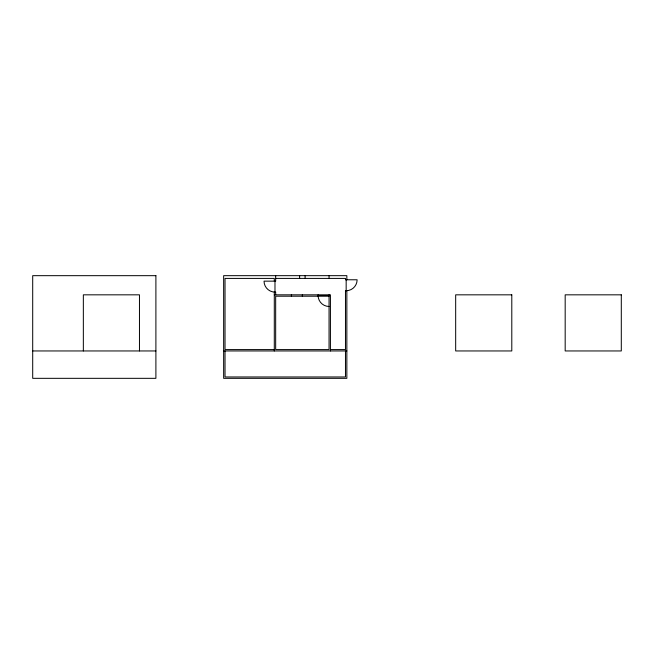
<?xml version="1.0" encoding="UTF-8"?>
<svg xmlns="http://www.w3.org/2000/svg" width="654" height="654" viewBox="0 0 654 654"><rect width="100%" height="100%" fill="white"/><g stroke="black" fill="none" stroke-linecap="round" stroke-linejoin="round"><path stroke-width="0.98" d="M346.162 279.773L346.162 290.728A10.955 10.955 0 0 0 357.117 279.773L345.476 279.773L345.476 278.408L275.669 278.408M274.296 294.831L330.425 294.831L330.425 350.953M329.052 295.518L318.106 295.518A10.955 10.955 0 0 0 329.052 306.464M329.052 296.205L275.669 296.205L275.669 349.588L329.052 349.588L329.052 294.831M274.296 349.588L225.025 349.588L225.025 278.408L274.296 278.408L274.296 281.146M330.425 349.588L345.476 349.588L345.476 290.728L346.849 290.728L346.849 378.331L223.652 378.331L223.652 275.669L346.849 275.669L346.849 279.773M32.7 350.953L155.897 350.953M223.652 350.953L346.849 350.953M345.476 350.953L345.476 376.966L225.025 376.966L225.025 350.953M329.052 275.669L329.052 278.408M318.106 294.831L318.106 296.205M305.099 275.669L305.099 278.408M302.361 294.831L302.361 296.205M299.622 275.669L299.622 278.408M291.414 294.831L291.414 296.205M275.669 275.669L275.669 281.146L264.036 281.146A10.955 10.955 0 0 0 274.982 292.093L274.982 281.146M275.669 294.831L275.669 292.093L274.296 292.093L274.296 350.953M139.465 350.953L139.465 294.831L83.344 294.831L83.344 350.953M155.897 275.669L32.7 275.669L32.7 378.331L155.897 378.331L155.897 275.669M511.796 294.831L455.674 294.831L455.674 350.953L511.796 350.953L511.796 294.831M621.3 294.831L565.179 294.831L565.179 350.953L621.3 350.953L621.3 294.831"/></g></svg>
